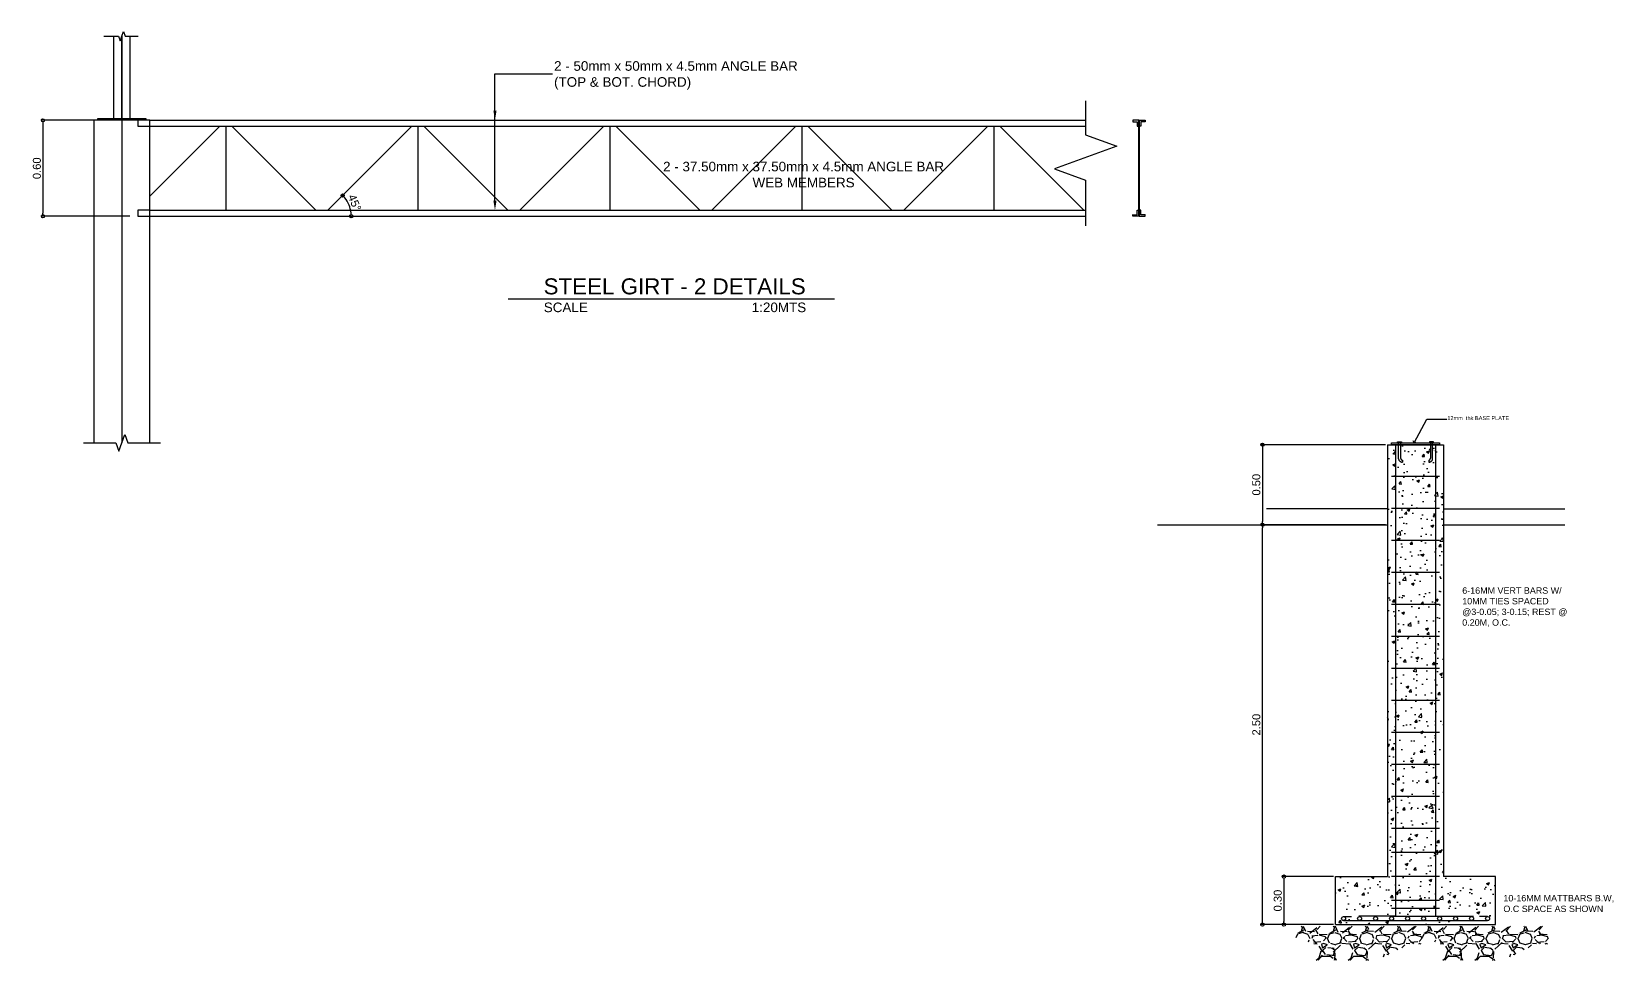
# Model space of a CAD drawing. Header units: inches. Extents: x -1369 to 1198, y -366 to 1398.
# Drawn here: x 14.02 to 23.9, y 86.9 to 92.7 of the extents above; entities that cross this region are included whole.
import ezdxf
from ezdxf import colors
from ezdxf.entities.mleader import LeaderData, LeaderLine
from ezdxf.math import Vec2, Vec3

# ---------------------------------------------------------------- set-up
doc = ezdxf.new("R2010")
doc.units = ezdxf.units.IN
doc.header["$MEASUREMENT"] = 0
doc.linetypes.add('HIDDEN', pattern=[0.375, 0.25, -0.125])
doc.layers.add('dim', color=8, linetype='Continuous')
doc.styles.get("Standard").update_dxf_attribs({"font": 'arial.ttf'})
doc.dimstyles.new('20', dxfattribs={"dimtxt": 0.05, "dimasz": 0.02, "dimexe": 0.013, "dimexo": 0.0125, "dimgap": 0.0125, "dimtad": 1, "dimzin": 0, "dimdsep": 46, "dimtxsty": 'Standard', "dimblk": 'DOTBLANK', "dimcen": 0.09, "dimclrd": 256, "dimclre": 256, "dimadec": 0, "dimazin": 0, "dimtfac": 1, "dimtix": 1, "dimtofl": 0, "dimtmove": 0, "dimatfit": 3, "dimfxl": 1, "dimtolj": 1, "dimtzin": 0, "dimlwd": -1, "dimlwe": -1, "dimarcsym": 0})

# ---------------------------------------------------------------- blocks, each defined once
blk = doc.blocks.new('_DotBlank')
at = {"color": 0, "linetype": 'ByBlock', "lineweight": -2}
blk.add_line((-0.5, 0), (-1, 0), dxfattribs=at)
blk.add_circle((0, 0), 0.5, dxfattribs=at)
blk = doc.blocks.new('*D63')
at = {"layer": 'Defpoints', "color": 0, "transparency": 16777216}
for p in [(22.1663, 87.4196), (21.8433, 87.1196), (22.1663, 87.1196)]:
    blk.add_point(p, dxfattribs=at)
at = {"layer": 'dim', "transparency": 16777216}
for p, q in [((22.1538, 87.4196), (21.8303, 87.4196)), ((21.8433, 87.3996), (21.8433, 87.1396)), ((22.1538, 87.1196), (21.8303, 87.1196))]:
    blk.add_line(p, q, dxfattribs=at)
at = {"layer": 'dim', "transparency": 16777216, "xscale": 0.02, "yscale": 0.02, "zscale": 0.02}
for p, rotation in [((21.8433, 87.4196), 90), ((21.8433, 87.1196), 270)]:
    blk.add_blockref('_DotBlank', p, dxfattribs=dict(at, rotation=rotation))
at = {"layer": 'dim', "color": 0, "transparency": 16777216, "insert": (21.8052, 87.2696), "char_height": 0.05, "attachment_point": 5, "rotation": 90}
blk.add_mtext('\\A1;0.30', dxfattribs=at)
blk = doc.blocks.new('*D62')
at = {"layer": 'Defpoints', "color": 0, "transparency": 16777216}
for p in [(21.7092, 89.6196), (22.4913, 89.6196), (22.1663, 87.1196)]:
    blk.add_point(p, dxfattribs=at)
at = {"layer": 'dim', "transparency": 16777216}
for p, q in [((22.4788, 89.6196), (21.6962, 89.6196)), ((21.7092, 87.1396), (21.7092, 89.5996)), ((22.1538, 87.1196), (21.6962, 87.1196))]:
    blk.add_line(p, q, dxfattribs=at)
at = {"layer": 'dim', "transparency": 16777216, "xscale": 0.02, "yscale": 0.02, "zscale": 0.02}
for p, rotation in [((21.7092, 89.6196), 90), ((21.7092, 87.1196), 270)]:
    blk.add_blockref('_DotBlank', p, dxfattribs=dict(at, rotation=rotation))
at = {"layer": 'dim', "color": 0, "transparency": 16777216, "insert": (21.6712, 88.3696), "char_height": 0.05, "attachment_point": 5, "rotation": 90}
blk.add_mtext('\\A1;2.50', dxfattribs=at)
blk = doc.blocks.new('*D64')
at = {"layer": 'Defpoints', "color": 0, "transparency": 16777216}
for p in [(22.4913, 90.1196), (21.7092, 89.6196), (22.4913, 89.6196)]:
    blk.add_point(p, dxfattribs=at)
at = {"layer": 'dim', "transparency": 16777216}
for p, q in [((22.4788, 90.1196), (21.6962, 90.1196)), ((21.7092, 90.0996), (21.7092, 89.6396)), ((22.4788, 89.6196), (21.6962, 89.6196))]:
    blk.add_line(p, q, dxfattribs=at)
at = {"layer": 'dim', "transparency": 16777216, "xscale": 0.02, "yscale": 0.02, "zscale": 0.02}
for p, rotation in [((21.7092, 90.1196), 90), ((21.7092, 89.6196), 270)]:
    blk.add_blockref('_DotBlank', p, dxfattribs=dict(at, rotation=rotation))
at = {"layer": 'dim', "color": 0, "transparency": 16777216, "insert": (21.6712, 89.8696), "char_height": 0.05, "attachment_point": 5, "rotation": 90}
blk.add_mtext('\\A1;0.50', dxfattribs=at)
blk = doc.blocks.new('*D429')
at = {"layer": 'Defpoints', "color": 0, "transparency": 16777216}
for p in [(14.6439, 92.1479), (14.0884, 91.5479), (14.6439, 91.5479)]:
    blk.add_point(p, dxfattribs=at)
at = {"layer": 'dim', "transparency": 16777216}
for p, q in [((14.6314, 92.1479), (14.0754, 92.1479)), ((14.0884, 92.1279), (14.0884, 91.5679)), ((14.6314, 91.5479), (14.0754, 91.5479))]:
    blk.add_line(p, q, dxfattribs=at)
at = {"layer": 'dim', "transparency": 16777216, "xscale": 0.02, "yscale": 0.02, "zscale": 0.02}
for p, rotation in [((14.0884, 92.1479), 90), ((14.0884, 91.5479), 270)]:
    blk.add_blockref('_DotBlank', p, dxfattribs=dict(at, rotation=rotation))
at = {"layer": 'dim', "color": 0, "transparency": 16777216, "insert": (14.0503, 91.8479), "char_height": 0.05, "attachment_point": 5, "rotation": 90}
blk.add_mtext('\\A1;0.60', dxfattribs=at)
blk = doc.blocks.new('*D430')
at = {"layer": 'Defpoints', "color": 0, "transparency": 16777216}
for p in [(15.9227, 91.6392), (15.8314, 91.5479), (15.9605, 91.5479), (16.0086, 91.5954)]:
    blk.add_point(p, dxfattribs=at)
at = {"layer": 'dim', "transparency": 16777216}
for p, q in [((15.9315, 91.648), (15.9704, 91.6869)), ((15.973, 91.5479), (16.0279, 91.5479))]:
    blk.add_line(p, q, dxfattribs=at)
blk.add_arc((15.8314, 91.5479), 0.1835, 6.24837, 38.75163, dxfattribs=at)
at = {"layer": 'dim', "transparency": 16777216, "xscale": 0.02, "yscale": 0.02, "zscale": 0.02}
for p, rotation in [((15.9612, 91.6777), 131.8758154803984), ((16.0149, 91.5479), 273.1241845202529)]:
    blk.add_blockref('_DotBlank', p, dxfattribs=dict(at, rotation=rotation))
at = {"layer": 'dim', "color": 0, "transparency": 16777216, "insert": (16.036, 91.6326), "char_height": 0.05, "attachment_point": 5, "rotation": 292.5}
blk.add_mtext('\\A1;45°', dxfattribs=at)

msp = doc.modelspace()

# ---------------------------------------------------------------- hatches: boundary and pattern name
h = msp.add_hatch()
h.set_pattern_fill('AR-CONC', color=3, scale=0.025)
h.set_pattern_definition([(50, (0, -4.91359), (0.17931505, -0.01568803), [0.01875, -0.20625]), (355, (0, -4.91359), (-0.03468783, 0.18804803), [0.015, -0.165]), (100.45144, (0.01494, -4.9149), (0.1446272, 0.17236), [0.01593505, -0.17528553]), (46.1842, (0, -4.86359), (0.26681033, -0.0413798), [0.028125, -0.309375]), (96.63564, (0.02223, -4.86704), (0.2336655, 0.24352965), [0.0239026, -0.26292844]), (351.18416, (0, -4.8636), (0.2336655, 0.24352965), [0.0225, -0.2475]), (21, (0.025, -4.87609), (0.14922676, -0.10065472), [0.01875, -0.20625]), (326, (0.025, -4.87609), (0.06082883, 0.1812875), [0.015, -0.165]), (71.45144, (0.03744, -4.88448), (0.2100556, 0.0806328), [0.01593505, -0.17528553]), (37.5, (0, -4.91359), (0.003039964, 0.083223463), [0, -0.163, 0, -0.1675, 0, -0.165625]), (7.5, (0, -4.91359), (0.065767384, 0.09860293), [0, -0.0955, 0, -0.15925, 0, -0.063125]), (327.5, (-0.05575, -4.91359), (0.13345561, -0.00563872), [0, -0.0625, 0, -0.195, 0, -0.25875]), (317.5, (-0.08075, -4.91359), (0.14579654, 0.02502625), [0, -0.08125, 0, -0.1295, 0, -0.18375])])
h.paths.add_polyline_path([(22.7913, 89.5226), (22.5413, 89.5226), (22.5413, 89.3226), (22.7913, 89.3226)], flags=17)
h.paths.add_polyline_path([(22.7913, 89.7226), (22.5413, 89.7226), (22.5413, 89.5226), (22.7913, 89.5226)], flags=17)
h.paths.add_polyline_path([(22.7913, 89.9226), (22.5413, 89.9226), (22.5413, 89.7226), (22.7913, 89.7226)], flags=17)
h.paths.add_polyline_path([(22.7485, 90.0228, 0.278336), (22.7601, 90.0349), (22.7601, 90.1196), (22.5726, 90.1196), (22.5726, 90.0349, 0.278336), (22.5841, 90.0228), (22.5841, 90.0108, -0.406266), (22.5601, 90.0321), (22.5601, 90.1196), (22.5413, 90.1196), (22.5413, 89.9226), (22.7913, 89.9226), (22.7913, 90.1196), (22.7726, 90.1196), (22.7726, 90.0355, -0.449807), (22.7485, 90.0108)], flags=17)
h.paths.add_polyline_path([(22.5413, 90.1196), (22.5163, 90.1196), (22.4913, 90.1196), (22.4913, 87.4196), (22.1663, 87.4196), (22.1663, 87.1196), (23.1663, 87.1196), (23.1663, 87.4196), (22.8413, 87.4196), (22.8413, 90.1196), (22.7913, 90.1196), (22.7913, 89.9226), (22.7913, 89.7226), (22.7913, 89.5226), (22.7913, 89.3226), (22.7913, 87.1726), (22.8163, 87.1726), (23.0163, 87.1696, -0.414214), (23.0288, 87.1571, -0.414214), (23.0163, 87.1446), (23.1163, 87.1446, -0.414214), (23.1038, 87.1571, -1), (23.1288, 87.1571, -0.414214), (23.1163, 87.1446), (22.2163, 87.1446, -0.414214), (22.2038, 87.1571, -1), (22.2288, 87.1571, -0.414214), (22.2163, 87.1446), (22.3163, 87.1446, -0.414214), (22.3038, 87.1571, -0.414214), (22.3163, 87.1696), (22.3124, 87.1726), (22.5413, 87.1726)])
h.paths.add_polyline_path([(22.7913, 87.4226), (22.5413, 87.4226), (22.5413, 87.2726), (22.7913, 87.2726)], flags=17)
h.paths.add_polyline_path([(22.7913, 87.5726), (22.5413, 87.5726), (22.5413, 87.4226), (22.7913, 87.4226)], flags=17)
h.paths.add_polyline_path([(22.7913, 87.7226), (22.5413, 87.7226), (22.5413, 87.5726), (22.7913, 87.5726)], flags=17)
h.paths.add_polyline_path([(22.7913, 87.2726), (22.5413, 87.2726), (22.5413, 87.2226), (22.7913, 87.2226)], flags=17)
h.paths.add_polyline_path([(22.7913, 87.2226), (22.5413, 87.2226), (22.5413, 87.1726), (22.7913, 87.1726)], flags=17)
h.paths.add_polyline_path([(22.7913, 87.9226), (22.5413, 87.9226), (22.5413, 87.7226), (22.7913, 87.7226)], flags=17)
h.paths.add_polyline_path([(22.7913, 88.1226), (22.5413, 88.1226), (22.5413, 87.9226), (22.7913, 87.9226)], flags=17)
h.paths.add_polyline_path([(22.7913, 88.3226), (22.5413, 88.3226), (22.5413, 88.1226), (22.7913, 88.1226)], flags=17)
h.paths.add_polyline_path([(22.7913, 88.5226), (22.5413, 88.5226), (22.5413, 88.3226), (22.7913, 88.3226)], flags=17)
h.paths.add_polyline_path([(22.7913, 88.7226), (22.5413, 88.7226), (22.5413, 88.5226), (22.7913, 88.5226)], flags=17)
h.paths.add_polyline_path([(22.7913, 88.9226), (22.5413, 88.9226), (22.5413, 88.7226), (22.7913, 88.7226)], flags=17)
h.paths.add_polyline_path([(22.7913, 89.1226), (22.5413, 89.1226), (22.5413, 88.9226), (22.7913, 88.9226)], flags=17)
h.paths.add_polyline_path([(22.7913, 89.3226), (22.5413, 89.3226), (22.5413, 89.1226), (22.7913, 89.1226)], flags=17)
h = msp.add_hatch()
h.set_pattern_fill('GRAVEL', color=8, scale=0.2, style=0)
h.set_pattern_definition([(228.0128, (8.303857, 86.031562), (-1.599999646, -1.800000268), [0.0269072, -2.6638176]), (184.9697, (8.285857, 86.011562), (2.4000002103, 0.1999982614), [0.0461736, -4.571185]), (132.5104, (8.239857, 86.007562), (1.999998144, -2.200001735), [0.0325576, -3.2232064]), (267.2737, (8.161857, 85.957562), (0.1999992035, 4.000000059), [0.0420476, -4.1627116]), (292.8337, (8.159857, 85.915562), (-1.000001981, 2.3999992824), [0.041231, -4.0818746]), (357.2737, (8.175857, 85.877562), (-4.000000059, 0.1999992035), [0.0420476, -4.1627116]), (37.6942, (8.217857, 85.875562), (-2.600001469, -1.999998081), [0.0556058, -5.5049698]), (72.2553, (8.261857, 85.909562), (1.4000021525, 4.3999992462), [0.0524976, -5.1972642]), (121.4296, (8.277857, 85.959562), (-1.600001647, 2.599999007), [0.04219, -4.1768146]), (175.2364, (8.255857, 85.995562), (2.20000019, -0.199998307), [0.0481664, -2.3601526]), (222.3974, (8.207857, 85.999562), (-2.4000014702, -2.1999984164), [0.0622896, -6.166675]), (138.8141, (8.359857, 85.955562), (-1.40000059, 1.199999463), [0.0212602, -2.1047688]), (171.4692, (8.343857, 85.969562), (2.599999657, -0.400001582), [0.0404474, -4.0043022]), (225, (8.30386, 85.97556), (-2e-17, -0.2), [0.0282842, -0.2545584]), (203.1986, (8.289857, 85.999562), (0.999999946, 0.400000265), [0.0152316, -1.507923]), (291.8014, (8.275857, 85.99356), (-0.19999998, 0.60000005), [0.0215406, -1.0554924]), (30.9638, (8.283857, 85.973562), (0.599999604, 0.4000005), [0.0349858, -1.1312046]), (161.5651, (8.31386, 85.99156), (0.4000001, -0.19999968), [0.0252982, -0.6071574]), (16.3895, (8.159857, 85.993562), (2.00000044, 0.599998542), [0.03544, -3.508569]), (70.3462, (8.193857, 86.003562), (-0.79999905, -2.200000427), [0.0297322, -2.9434816]), (293.1986, (8.313857, 86.031562), (-0.400000265, 0.999999946), [0.030463, -1.4926916]), (343.6105, (8.325857, 86.003562), (-2.00000044, 0.599998542), [0.03544, -3.508569]), (339.444, (8.159857, 85.869562), (-1.00000037, 0.3999992), [0.034176, -1.6746248]), (294.7751, (8.191857, 85.857562), (-0.999998438, 2.200000684), [0.0286356, -2.8349286]), (66.8014, (8.315857, 85.831562), (0.400000265, 0.999999946), [0.030463, -1.4926916]), (17.354, (8.327857, 85.859562), (-2.600000404, -0.7999989), [0.0335262, -3.3190848]), (69.444, (8.217857, 85.831562), (-0.3999992, -1.00000037), [0.017088, -1.6917128]), (101.3099, (8.303857, 85.83156), (-0.19999953, 0.80000015), [0.010198, -1.0096058]), (165.9638, (8.301857, 85.84156), (0.60000011, -0.19999961), [0.041231, -0.78339]), (186.009, (8.261857, 85.851562), (1.99999995, 0.1999998635), [0.03821, -3.7827846]), (303.6901, (8.283857, 85.95556), (-0.20000027, 0.39999991), [0.0288444, -0.6922658]), (353.1572, (8.299857, 85.931562), (3.399999873, -0.4000015996), [0.0503588, -4.9855126]), (60.9454, (8.349857, 85.925562), (-0.800000005, -1.400000077), [0.0205912, -2.0385348]), (90, (8.35986, 85.94356), (-0.2, 0.2), [0.012, -0.188]), (120.2564, (8.257857, 85.857562), (0.799998977, -1.400000491), [0.0277848, -2.750704]), (48.0128, (8.243857, 85.881562), (1.599999646, 1.800000268), [0.0538144, -2.6369104]), (0, (8.27986, 85.92156), (0.2, 0.2), [0.052, -0.148]), (325.3048, (8.331857, 85.921562), (-1.999998852, 1.400001722), [0.0316228, -3.1306548]), (254.0546, (8.357857, 85.903562), (-0.19999998, -0.800000025), [0.0291204, -1.4269016]), (207.646, (8.349857, 85.875562), (-3.7999991614, -2.0000015426), [0.047413, -4.6938948]), (175.4261, (8.307857, 85.853562), (-2.6000001117, 0.1999989602), [0.0501598, -4.9658148])])
h.paths.add_polyline_path([(22.7055, 86.9972), (22.7087, 87.1095), (22.6148, 87.1099), (21.9023, 87.1099), (21.9256, 87.012), (22.0315, 87.012), (22.0141, 86.8974), (22.2556, 86.8974), (22.3459, 86.8957), (22.4206, 86.8957), (22.6325, 86.9998)])
h = msp.add_hatch()
h.set_pattern_fill('GRAVEL', color=8, scale=0.2, style=0)
h.set_pattern_definition([(228.0128, (9.093869, 86.031562), (-1.599999646, -1.800000268), [0.0269072, -2.6638176]), (184.9697, (9.075869, 86.011562), (2.4000002103, 0.1999982614), [0.0461736, -4.571185]), (132.5104, (9.029869, 86.007562), (1.999998144, -2.200001735), [0.0325576, -3.2232064]), (267.2737, (8.951869, 85.957562), (0.1999992035, 4.000000059), [0.0420476, -4.1627116]), (292.8337, (8.949869, 85.915562), (-1.000001981, 2.3999992824), [0.041231, -4.0818746]), (357.2737, (8.965869, 85.877562), (-4.000000059, 0.1999992035), [0.0420476, -4.1627116]), (37.6942, (9.007869, 85.875562), (-2.600001469, -1.999998081), [0.0556058, -5.5049698]), (72.2553, (9.051869, 85.909562), (1.4000021525, 4.3999992462), [0.0524976, -5.1972642]), (121.4296, (9.067869, 85.959562), (-1.600001647, 2.599999007), [0.04219, -4.1768146]), (175.2364, (9.045869, 85.995562), (2.20000019, -0.199998307), [0.0481664, -2.3601526]), (222.3974, (8.997869, 85.999562), (-2.4000014702, -2.1999984164), [0.0622896, -6.166675]), (138.8141, (9.149869, 85.955562), (-1.40000059, 1.199999463), [0.0212602, -2.1047688]), (171.4692, (9.133869, 85.969562), (2.599999657, -0.400001582), [0.0404474, -4.0043022]), (225, (9.09387, 85.97556), (-2e-17, -0.2), [0.0282842, -0.2545584]), (203.1986, (9.07987, 85.999562), (0.999999946, 0.400000265), [0.0152316, -1.507923]), (291.8014, (9.06587, 85.99356), (-0.19999998, 0.60000005), [0.0215406, -1.0554924]), (30.9638, (9.07387, 85.973562), (0.599999604, 0.4000005), [0.0349858, -1.1312046]), (161.5651, (9.10387, 85.99156), (0.4000001, -0.19999968), [0.0252982, -0.6071574]), (16.3895, (8.949869, 85.993562), (2.00000044, 0.599998542), [0.03544, -3.508569]), (70.3462, (8.983869, 86.003562), (-0.79999905, -2.200000427), [0.0297322, -2.9434816]), (293.1986, (9.10387, 86.031562), (-0.400000265, 0.999999946), [0.030463, -1.4926916]), (343.6105, (9.115869, 86.003562), (-2.00000044, 0.599998542), [0.03544, -3.508569]), (339.444, (8.949869, 85.869562), (-1.00000037, 0.3999992), [0.034176, -1.6746248]), (294.7751, (8.981869, 85.857562), (-0.999998438, 2.200000684), [0.0286356, -2.8349286]), (66.8014, (9.10587, 85.831562), (0.400000265, 0.999999946), [0.030463, -1.4926916]), (17.354, (9.117869, 85.859562), (-2.600000404, -0.7999989), [0.0335262, -3.3190848]), (69.444, (9.007869, 85.831562), (-0.3999992, -1.00000037), [0.017088, -1.6917128]), (101.3099, (9.09387, 85.83156), (-0.19999953, 0.80000015), [0.010198, -1.0096058]), (165.9638, (9.09187, 85.84156), (0.60000011, -0.19999961), [0.041231, -0.78339]), (186.009, (9.051869, 85.851562), (1.99999995, 0.1999998635), [0.03821, -3.7827846]), (303.6901, (9.07387, 85.95556), (-0.20000027, 0.39999991), [0.0288444, -0.6922658]), (353.1572, (9.089869, 85.931562), (3.399999873, -0.4000015996), [0.0503588, -4.9855126]), (60.9454, (9.139869, 85.925562), (-0.800000005, -1.400000077), [0.0205912, -2.0385348]), (90, (9.14987, 85.94356), (-0.2, 0.2), [0.012, -0.188]), (120.2564, (9.047869, 85.857562), (0.799998977, -1.400000491), [0.0277848, -2.750704]), (48.0128, (9.033869, 85.881562), (1.599999646, 1.800000268), [0.0538144, -2.6369104]), (0, (9.06987, 85.92156), (0.2, 0.2), [0.052, -0.148]), (325.3048, (9.121869, 85.921562), (-1.999998852, 1.400001722), [0.0316228, -3.1306548]), (254.0546, (9.14787, 85.903562), (-0.19999998, -0.800000025), [0.0291204, -1.4269016]), (207.646, (9.139869, 85.875562), (-3.7999991614, -2.0000015426), [0.047413, -4.6938948]), (175.4261, (9.097869, 85.853562), (-2.6000001117, 0.1999989602), [0.0501598, -4.9658148])])
h.paths.add_polyline_path([(23.4955, 86.9972), (23.4988, 87.1095), (23.4048, 87.1099), (22.6923, 87.1099), (22.7156, 87.012), (22.8215, 87.012), (22.8042, 86.8974), (23.0456, 86.8974), (23.1359, 86.8957), (23.2106, 86.8957), (23.4225, 86.9998)])

# ---------------------------------------------------------------- linework, layer by layer
at = {"color": 7}
for p, q in [((14.7564, 92.1479), (20.604, 92.1479)), ((14.7564, 91.5479), (20.604, 91.5479))]:
    msp.add_line(p, q, dxfattribs=at)
at = {"color": 1}
for p, q in [((20.8991, 92.1479), (20.8991, 92.1379)), ((20.9362, 92.1479), (20.8991, 92.1479)), ((20.8991, 92.1387), (20.9269, 92.1387)), ((20.9269, 92.1387), (20.9269, 92.1109)), ((20.9362, 92.1109), (20.9362, 92.1479)), ((20.9393, 92.1109), (20.9393, 92.1479)), ((20.9393, 92.1479), (20.9763, 92.1479)), ((20.9763, 92.1387), (20.9485, 92.1387)), ((20.9485, 92.1387), (20.9485, 92.1109)), ((20.9763, 92.1479), (20.9763, 92.1379)), ((14.7564, 92.1104), (20.604, 92.1104)), ((20.9269, 92.1109), (20.9362, 92.1109)), ((20.9485, 92.1109), (20.9393, 92.1109)), ((14.7564, 91.5854), (20.604, 91.5854)), ((20.8991, 91.5479), (20.8991, 91.5579)), ((20.8991, 91.5572), (20.9269, 91.5572)), ((20.9362, 91.5479), (20.8991, 91.5479)), ((20.9269, 91.5572), (20.9269, 91.5849)), ((20.9269, 91.5849), (20.9362, 91.5849)), ((20.9362, 91.5849), (20.9362, 91.5479)), ((20.9485, 91.5849), (20.9393, 91.5849)), ((20.9393, 91.5849), (20.9393, 91.5479)), ((20.9393, 91.5479), (20.9763, 91.5479)), ((20.9485, 91.5572), (20.9485, 91.5849)), ((20.9763, 91.5572), (20.9485, 91.5572)), ((20.9763, 91.5479), (20.9763, 91.5579))]:
    msp.add_line(p, q, dxfattribs=at)
for p, q in [((15.1939, 92.1104), (14.7564, 91.6729)), ((15.2689, 92.1104), (15.7939, 91.5854)), ((16.3939, 92.1104), (15.8689, 91.5854)), ((16.4689, 92.1104), (16.9939, 91.5854)), ((17.5939, 92.1104), (17.0689, 91.5854)), ((17.6689, 92.1104), (18.1939, 91.5854)), ((18.7939, 92.1104), (18.2689, 91.5854)), ((18.8689, 92.1104), (19.3939, 91.5854)), ((19.9939, 92.1104), (19.4689, 91.5854)), ((20.0689, 92.1104), (20.5939, 91.5854)), ((22.4913, 90.1196), (22.4913, 87.4196)), ((22.4913, 90.1196), (22.8413, 90.1196)), ((22.8413, 90.1196), (22.8413, 87.4196)), ((22.4913, 89.7196), (21.7346, 89.7196)), ((22.8413, 89.7196), (23.598, 89.7196)), ((21.0538, 89.6196), (22.4913, 89.6196)), ((22.8413, 89.6196), (23.598, 89.6196)), ((22.1663, 87.1196), (22.1663, 87.4196)), ((22.1663, 87.4196), (22.4913, 87.4196)), ((23.1663, 87.4196), (22.8413, 87.4196)), ((23.1663, 87.1196), (23.1663, 87.4196)), ((22.1663, 87.1196), (23.1663, 87.1196))]:
    msp.add_line(p, q)
at = {"color": 1, "linetype": 'HIDDEN', "ltscale": 0.5}
for p, q in [((22.5601, 90.0321), (22.5601, 90.1321)), ((22.5726, 90.1321), (22.5726, 90.0349)), ((22.7601, 90.1321), (22.7601, 90.0349)), ((22.7726, 90.0321), (22.7726, 90.1321))]:
    msp.add_line(p, q, dxfattribs=at)
at = {"color": 6}
msp.add_line((22.2163, 87.1446), (23.1163, 87.1446), dxfattribs=at)
at = {"color": 8, "linetype": 'Continuous'}
for points in [[(14.469, 92.6729), (14.5601, 92.6729), (14.5708, 92.6437), (14.5921, 92.7022), (14.6027, 92.6729), (14.6839, 92.6729)], [(14.3412, 90.1312), (14.5441, 90.1312), (14.5628, 90.08), (14.6001, 90.1825), (14.6187, 90.1312), (14.8221, 90.1312)]]:
    msp.add_lwpolyline(points, dxfattribs=at)
at = {"color": 8, "linetype": 'Continuous', "ltscale": 10}
for points in [[(14.5314, 92.1599), (14.5314, 92.6729)], [(14.5814, 92.6729), (14.5814, 92.1599)], [(14.5814, 92.1599), (14.5814, 92.6729)], [(14.6314, 92.6729), (14.6314, 92.1599)]]:
    msp.add_lwpolyline(points, dxfattribs=at)
at = {"color": 3}
for points in [[(14.5814, 92.402), (14.5814, 90.1312)], [(20.9393, 92.1479), (20.9393, 91.5479), (20.9362, 91.5479), (20.9362, 92.1479), (20.9393, 92.1479)]]:
    msp.add_lwpolyline(points, dxfattribs=at)
at = {"color": 1, "linetype": 'Continuous'}
msp.add_lwpolyline([(20.604, 92.2703), (20.604, 92.0567), (20.7989, 91.9858), (20.4092, 91.8439), (20.604, 91.773), (20.604, 91.4886)], dxfattribs=at)
at = {"color": 1}
for points in [[(14.7564, 90.1312), (14.7564, 92.1479), (14.4064, 92.1479), (14.4064, 90.1312)], [(16.9959, 91.032), (19.0356, 91.032)], [(22.6681, 90.1342), (22.6565, 90.1321), (22.6522, 90.1431)], [(22.5841, 90.0228), (22.5841, 90.0108)], [(22.7485, 90.0228), (22.7485, 90.0108)]]:
    msp.add_lwpolyline(points, dxfattribs=at)
at = {"color": 8}
msp.add_lwpolyline([(14.4314, 92.1479), (14.4314, 92.1599), (14.7314, 92.1599), (14.7314, 92.1479), (14.4314, 92.1479)], dxfattribs=at)
at = {"color": 8, "linetype": 'HIDDEN', "ltscale": 8}
for points in [[(14.7564, 92.1479), (14.7564, 92.1479), (14.6814, 92.1479), (14.6814, 92.1104), (14.7564, 92.1104)], [(14.7564, 91.5854), (14.7564, 91.5854), (14.6814, 91.5854), (14.6814, 91.5479), (14.7564, 91.5479)]]:
    msp.add_lwpolyline(points, dxfattribs=at)
for points in [[(15.2314, 92.1104), (15.2314, 91.5854)], [(16.4314, 92.1104), (16.4314, 91.5854)], [(17.6314, 92.1104), (17.6314, 91.5854)], [(18.8314, 92.1104), (18.8314, 91.5854)], [(20.0314, 92.1104), (20.0314, 91.5854)], [(22.5163, 90.1196), (22.5163, 90.1321), (22.8163, 90.1321), (22.8163, 90.1196), (22.5163, 90.1196)], [(22.5163, 89.9226), (22.8163, 89.9226)], [(22.5163, 89.7226), (22.8163, 89.7226)], [(22.5163, 89.5226), (22.8163, 89.5226)], [(22.5163, 89.3226), (22.8163, 89.3226)], [(22.5163, 89.1226), (22.8163, 89.1226)], [(22.5163, 88.9226), (22.8163, 88.9226)], [(22.5163, 88.7226), (22.8163, 88.7226)], [(22.5163, 88.5226), (22.8163, 88.5226)], [(22.5163, 88.3226), (22.8163, 88.3226)], [(22.5163, 88.1226), (22.8163, 88.1226)], [(22.5163, 87.9226), (22.8163, 87.9226)], [(22.5163, 87.7226), (22.8163, 87.7226)], [(22.5163, 87.5726), (22.8163, 87.5726)], [(22.5163, 87.4226), (22.8163, 87.4226)], [(22.5163, 87.2726), (22.8163, 87.2726)], [(22.5163, 87.2226), (22.8163, 87.2226)], [(22.5163, 87.1726), (22.8163, 87.1726)]]:
    msp.add_lwpolyline(points)
at = {"color": 1, "linetype": 'ByBlock', "lineweight": -2}
msp.add_lwpolyline([(22.6565, 90.1321), (22.737, 90.2796), (22.8623, 90.2796)], dxfattribs=at)
at = {"color": 6}
for points in [[(22.5413, 90.1196), (22.5413, 87.1726), (22.3124, 87.1726)], [(22.7913, 90.1196), (22.7913, 87.1726), (23.0202, 87.1726)], [(22.2163, 87.1696), (22.2663, 87.1696)], [(23.1163, 87.1696), (23.0663, 87.1696)]]:
    msp.add_lwpolyline(points, dxfattribs=at)
at = {"color": 1, "ltscale": 0.5}
for points in [[(22.5538, 90.1383), (22.5788, 90.1383), (22.5788, 90.1321), (22.5538, 90.1321), (22.5538, 90.1383)], [(22.7788, 90.1383), (22.7538, 90.1383), (22.7538, 90.1321), (22.7788, 90.1321), (22.7788, 90.1383)]]:
    msp.add_lwpolyline(points, dxfattribs=at)
at = {"color": 6}
for centre in [(22.2163, 87.1571), (22.3163, 87.1571), (22.4163, 87.1571), (22.5163, 87.1571), (22.6163, 87.1571), (22.7163, 87.1571), (22.8163, 87.1571), (22.9163, 87.1571), (23.0163, 87.1571), (23.1163, 87.1571)]:
    msp.add_circle(centre, 0.0125, dxfattribs=at)
at = {"color": 1, "linetype": 'HIDDEN', "ltscale": 0.5}
for centre, radius, start, end in [((22.5831, 90.0338), 0.0231, 184.21657, 272.65753), ((22.5884, 90.0384), 0.0162, 192.46255, 254.6777), ((22.7442, 90.0384), 0.0162, 285.3223, 347.53745), ((22.7496, 90.0338), 0.0231, 267.34247, 355.78343)]:
    msp.add_arc(centre, radius, start, end, dxfattribs=at)

# ---------------------------------------------------------------- texts
at = {"color": 1, "char_height": 0.06, "attachment_point": 1}
for s, insert in [('{\\C7;2 - 50mm x 50mm x 4.5mm ANGLE BAR\\P(TOP & BOT. CHORD)}', (17.2824, 92.5174)), ('\\pxqc;{\\C7;2 - 37.50mm x 37.50mm x 4.5mm ANGLE BAR\\PWEB MEMBERS}', (17.9637, 91.8886))]:
    msp.add_mtext(s, dxfattribs=dict(at, insert=insert))
at = {"attachment_point": 1}
for s, width, insert, char_height in [('STEEL GIRT - 2 DETAILS', 1.646659, (17.2171, 91.1596), 0.1), ('{\\H0.3x;SCALE}', 0.310583, (17.2182, 91.0083), 0.2), ('{\\H0.3x;1:20MTS}', 0.310583, (18.5179, 91.0083), 0.2)]:
    msp.add_mtext_dynamic_manual_height_columns(s, width=width, gutter_width=1, heights=[0], dxfattribs=dict(at, insert=insert, char_height=char_height))
at = {"insert": (22.8647, 90.2983), "char_height": 0.025, "attachment_point": 1}
msp.add_mtext('\\A1;12mm  thk BASE PLATE', dxfattribs=at)
at = {"char_height": 0.04, "width": 0.740333, "attachment_point": 1}
for s, insert in [('{\\C7;6-16MM VERT BARS W/ 10MM TIES SPACED @3-0.05; 3-0.15; REST @ 0.20M, O.C.}', (22.958, 89.228)), ('{\\C7;10-16MM MATTBARS B.W, O.C SPACE AS SHOWN}', (23.2151, 87.3046))]:
    msp.add_mtext(s, dxfattribs=dict(at, insert=insert))

# ---------------------------------------------------------------- dimensions: what is measured, and where the dimension line sits
at = {"layer": 'dim', "color": 0}
for base, p1, p2, picture, middle in [((14.0884, 91.5479), (14.6439, 92.1479), (14.6439, 91.5479), '*D429', (14.0503, 91.8479)), ((21.7092, 89.6196), (22.4913, 90.1196), (22.4913, 89.6196), '*D64', (21.6712, 89.8696)), ((21.7092, 89.6196), (22.1663, 87.1196), (22.4913, 89.6196), '*D62', (21.6712, 88.3696)), ((21.8433, 87.1196), (22.1663, 87.4196), (22.1663, 87.1196), '*D63', (21.8052, 87.2696))]:
    dim = msp.add_linear_dim(base=base, p1=p1, p2=p2, angle=90, dimstyle='20', dxfattribs=at)
    dim.commit()
    dim.dimension.update_dxf_attribs({"geometry": picture, "text_midpoint": middle})
dim = msp.add_angular_dim_3p(base=(16.0086, 91.5954), center=(15.8314, 91.5479), p1=(15.9605, 91.5479), p2=(15.9227, 91.6392), dimstyle='20', dxfattribs=at)
dim.commit()
dim.dimension.update_dxf_attribs({"geometry": '*D430', "text_midpoint": (16.036, 91.6326)})

# ---------------------------------------------------------------- leaders
at = {"color": 1}
ml = msp.add_multileader_mtext('Standard', dxfattribs=at)
ml.set_content('', color=1)
ml.set_leader_properties()
ml.build(insert=Vec2(0, 0))
ml.multileader.update_dxf_attribs({"dogleg_length": 0.36, "arrow_head_size": 0.06})
ctx = ml.context
ctx.base_point, ctx.char_height, ctx.arrow_head_size, ctx.landing_gap_size, ctx.plane_origin = Vec3(17.2731, 92.4391), 0.06, 0.06, 0.09, Vec3(16.9131, 91.6456)
notes = []
notes.append((ctx, [(0, (1, 1, 0), (16.9131, 92.4391), (1, 0), 0.36, [(0, [(16.9131, 91.5854)], 0, [])])]))
ctx.mtext.insert, ctx.mtext.flow_direction = Vec3(17.3631, 92.4691), 5
ml = msp.add_multileader_mtext('Standard', dxfattribs=at)
ml.set_content('', color=1)
ml.set_leader_properties()
ml.build(insert=Vec2(0, 0))
ml.multileader.update_dxf_attribs({"dogleg_length": 0.36, "arrow_head_size": 0.06})
ctx = ml.context
ctx.base_point, ctx.char_height, ctx.arrow_head_size, ctx.landing_gap_size, ctx.plane_origin = Vec3(17.2731, 92.4391), 0.06, 0.06, 0.09, Vec3(16.9131, 92.1081)
notes.append((ctx, [(0, (1, 1, 0), (16.9131, 92.4391), (1, 0), 0.36, [(0, [(16.9131, 92.1479)], 0, [])])]))
ctx.mtext.insert, ctx.mtext.flow_direction = Vec3(17.3631, 92.4691), 5
for ctx, leaders in notes:
    for number, flags, end, landing, length, lines in leaders:
        leader = LeaderData()
        leader.index, (leader.has_last_leader_line, leader.has_dogleg_vector, leader.attachment_direction) = number, flags
        leader.last_leader_point, leader.dogleg_vector, leader.dogleg_length = Vec3(end), Vec3(landing), length
        for number, points, colour, breaks in lines:
            line = LeaderLine()
            line.index, line.vertices, line.color, line.breaks = number, Vec3.list(points), colors.encode_raw_color(colour), breaks
            leader.lines.append(line)
        ctx.leaders.append(leader)

doc.saveas('drawing.dxf')
